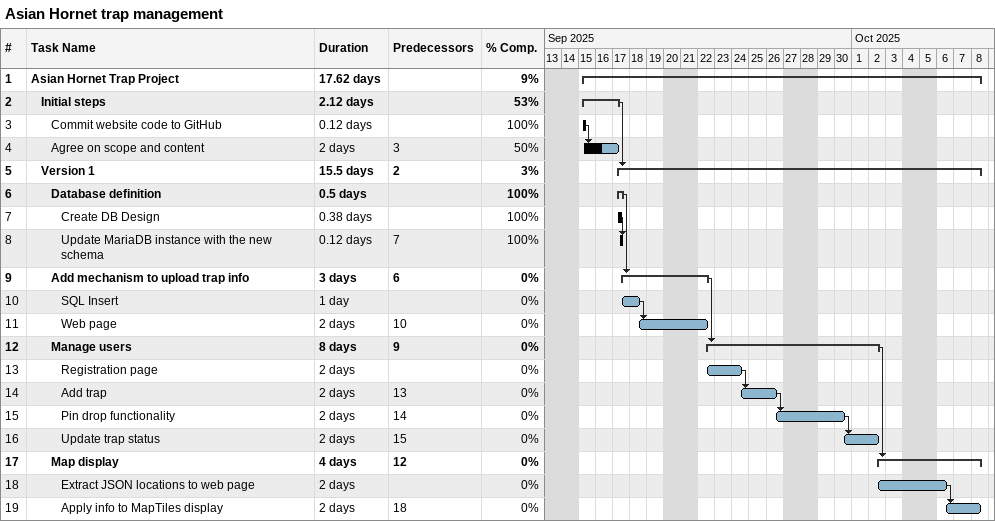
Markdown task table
Asian Hornet trap management

| ID | Level | Task | Duration | Start | Finish | Predecessors | % complete |
|---|---|---|---|---|---|---|---|
| 1 | 1 | **Asian Hornet Trap Project** | 17.62d | 2025-09-15 | 2025-10-08 |  | 9 |
| 2 | 2 | **Initial steps** | 2.12d | 2025-09-15 | 2025-09-17 |  | 53 |
| 3 | 3 | Commit website code to GitHub | 0.12d | 2025-09-15 | 2025-09-15 |  | 100 |
| 4 | 3 | Agree on scope and content | 2d | 2025-09-15 | 2025-09-17 | 3 | 50 |
| 5 | 2 | **Version 1** | 15.5d | 2025-09-17 | 2025-10-08 | 2 | 3 |
| 6 | 3 | **Database definition** | 0.5d | 2025-09-17 | 2025-09-17 |  | 100 |
| 7 | 4 | Create DB Design | 0.38d | 2025-09-17 | 2025-09-17 |  | 100 |
| 8 | 4 | Update MariaDB instance with the new schema | 0.12d | 2025-09-17 | 2025-09-17 | 7 | 100 |
| 9 | 3 | **Add mechanism to upload trap info** | 3d | 2025-09-17 | 2025-09-22 | 6 | 0 |
| 10 | 4 | SQL Insert | 1d | 2025-09-17 | 2025-09-18 |  | 0 |
| 11 | 4 | Web page | 2d | 2025-09-18 | 2025-09-22 | 10 | 0 |
| 12 | 3 | **Manage users** | 8d | 2025-09-22 | 2025-10-02 | 9 | 0 |
| 13 | 4 | Registration page | 2d | 2025-09-22 | 2025-09-24 |  | 0 |
| 14 | 4 | Add trap | 2d | 2025-09-24 | 2025-09-26 | 13 | 0 |
| 15 | 4 | Pin drop functionality | 2d | 2025-09-26 | 2025-09-30 | 14 | 0 |
| 16 | 4 | Update trap status | 2d | 2025-09-30 | 2025-10-02 | 15 | 0 |
| 17 | 3 | **Map display** | 4d | 2025-10-02 | 2025-10-08 | 12 | 0 |
| 18 | 4 | Extract JSON locations to web page | 2d | 2025-10-02 | 2025-10-06 |  | 0 |
| 19 | 4 | Apply info to MapTiles display | 2d | 2025-10-06 | 2025-10-08 | 18 | 0 |
